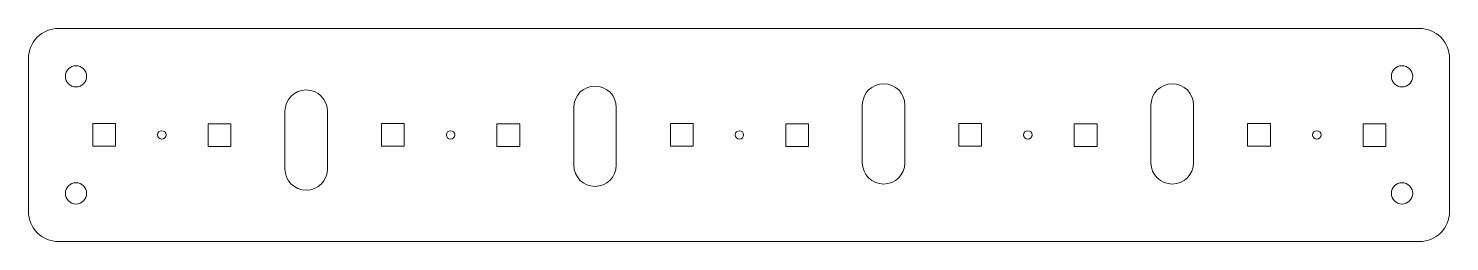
# Model space of a CAD drawing. Header units: inches. Extents: x 5 to 205, y -35 to -5.
import ezdxf

# ---------------------------------------------------------------- set-up
doc = ezdxf.new("R2010")
doc.units = ezdxf.units.IN
doc.header["$MEASUREMENT"] = 0
doc.layers.add('Layer 1', color=7, linetype='Continuous')

# ---------------------------------------------------------------- blocks, each defined once
blk = doc.blocks.new('block 3')
at = {"layer": 'Layer 1', "lineweight": 0}
for points in [[(17.27, -21.3), (14.07, -21.3), (14.07, -18.1), (17.27, -18.1), (17.27, -21.3)], [(30.32, -21.35), (33.52, -21.35), (33.52, -18.15), (30.32, -18.15), (30.32, -21.35)], [(57.91, -21.3), (54.71, -21.3), (54.71, -18.1), (57.91, -18.1), (57.91, -21.3)], [(70.96, -21.35), (74.16, -21.35), (74.16, -18.15), (70.96, -18.15), (70.96, -21.35)], [(98.56, -21.3), (95.36, -21.3), (95.36, -18.1), (98.56, -18.1), (98.56, -21.3)], [(111.61, -21.35), (114.81, -21.35), (114.81, -18.15), (111.61, -18.15), (111.61, -21.35)], [(139.16, -21.3), (135.96, -21.3), (135.96, -18.1), (139.16, -18.1), (139.16, -21.3)], [(152.21, -21.35), (155.41, -21.35), (155.41, -18.15), (152.21, -18.15), (152.21, -21.35)], [(179.8, -21.3), (176.6, -21.3), (176.6, -18.1), (179.8, -18.1), (179.8, -21.3)], [(192.85, -21.35), (196.05, -21.35), (196.05, -18.15), (192.85, -18.15), (192.85, -21.35)]]:
    blk.add_lwpolyline(points, dxfattribs=at)
for points, knots in [([(13.22, -11.48), (13.22, -12.31), (12.55, -12.98), (11.72, -12.98), (10.89, -12.98), (10.22, -12.31), (10.22, -11.48), (10.22, -10.65), (10.89, -9.98), (11.72, -9.98), (12.55, -9.98), (13.22, -10.65), (13.22, -11.48)], [0, 0, 0, 0, 1, 1, 1, 2, 2, 2, 3, 3, 3, 4, 4, 4, 4]), ([(199.83, -11.48), (199.83, -12.31), (199.15, -12.98), (198.33, -12.98), (197.5, -12.98), (196.83, -12.31), (196.83, -11.48), (196.83, -10.65), (197.5, -9.98), (198.33, -9.98), (199.15, -9.98), (199.83, -10.65), (199.83, -11.48)], [0, 0, 0, 0, 1, 1, 1, 2, 2, 2, 3, 3, 3, 4, 4, 4, 4]), ([(44.12, -27.52), (44.12, -27.52), (44.12, -27.52), (44.12, -27.52), (42.47, -27.52), (41.12, -26.17), (41.12, -24.52), (41.12, -24.52), (41.12, -16.4), (41.12, -16.4), (41.12, -14.75), (42.47, -13.4), (44.12, -13.4), (45.77, -13.4), (47.12, -14.75), (47.12, -16.4), (47.12, -16.4), (47.12, -24.52), (47.12, -24.52), (47.12, -26.17), (45.77, -27.52), (44.12, -27.52)], [0, 0, 0, 0, 1, 1, 1, 2, 2, 2, 3, 3, 3, 4, 4, 4, 5, 5, 5, 6, 6, 6, 7, 7, 7, 7]), ([(84.76, -26.97), (84.76, -26.97), (84.76, -26.97), (84.76, -26.97), (83.11, -26.97), (81.76, -25.62), (81.76, -23.97), (81.76, -23.97), (81.76, -15.85), (81.76, -15.85), (81.76, -14.2), (83.11, -12.85), (84.76, -12.85), (86.41, -12.85), (87.76, -14.2), (87.76, -15.85), (87.76, -15.85), (87.76, -23.97), (87.76, -23.97), (87.76, -25.62), (86.41, -26.97), (84.76, -26.97)], [0, 0, 0, 0, 1, 1, 1, 2, 2, 2, 3, 3, 3, 4, 4, 4, 5, 5, 5, 6, 6, 6, 7, 7, 7, 7]), ([(125.38, -26.64), (125.38, -26.64), (125.38, -26.64), (125.38, -26.64), (123.73, -26.64), (122.38, -25.29), (122.38, -23.64), (122.38, -23.64), (122.38, -15.52), (122.38, -15.52), (122.38, -13.87), (123.73, -12.52), (125.38, -12.52), (127.03, -12.52), (128.38, -13.87), (128.38, -15.52), (128.38, -15.52), (128.38, -23.64), (128.38, -23.64), (128.38, -25.29), (127.03, -26.64), (125.38, -26.64)], [0, 0, 0, 0, 1, 1, 1, 2, 2, 2, 3, 3, 3, 4, 4, 4, 5, 5, 5, 6, 6, 6, 7, 7, 7, 7]), ([(166, -26.64), (166, -26.64), (166, -26.64), (166, -26.64), (164.35, -26.64), (163, -25.29), (163, -23.64), (163, -23.64), (163, -15.52), (163, -15.52), (163, -13.87), (164.35, -12.52), (166, -12.52), (167.65, -12.52), (169, -13.87), (169, -15.52), (169, -15.52), (169, -23.64), (169, -23.64), (169, -25.29), (167.65, -26.64), (166, -26.64)], [0, 0, 0, 0, 1, 1, 1, 2, 2, 2, 3, 3, 3, 4, 4, 4, 5, 5, 5, 6, 6, 6, 7, 7, 7, 7]), ([(24.4, -19.73), (24.4, -20.06), (24.13, -20.33), (23.8, -20.33), (23.47, -20.33), (23.2, -20.06), (23.2, -19.73), (23.2, -19.4), (23.47, -19.13), (23.8, -19.13), (24.13, -19.13), (24.4, -19.4), (24.4, -19.73)], [0, 0, 0, 0, 1, 1, 1, 2, 2, 2, 3, 3, 3, 4, 4, 4, 4]), ([(65.04, -19.73), (65.04, -20.06), (64.77, -20.33), (64.44, -20.33), (64.1, -20.33), (63.84, -20.06), (63.84, -19.73), (63.84, -19.4), (64.1, -19.13), (64.44, -19.13), (64.77, -19.13), (65.04, -19.4), (65.04, -19.73)], [0, 0, 0, 0, 1, 1, 1, 2, 2, 2, 3, 3, 3, 4, 4, 4, 4]), ([(105.68, -19.73), (105.68, -20.06), (105.41, -20.33), (105.08, -20.33), (104.75, -20.33), (104.48, -20.06), (104.48, -19.73), (104.48, -19.4), (104.75, -19.13), (105.08, -19.13), (105.41, -19.13), (105.68, -19.4), (105.68, -19.73)], [0, 0, 0, 0, 1, 1, 1, 2, 2, 2, 3, 3, 3, 4, 4, 4, 4]), ([(146.28, -19.73), (146.28, -20.06), (146.01, -20.33), (145.68, -20.33), (145.35, -20.33), (145.08, -20.06), (145.08, -19.73), (145.08, -19.4), (145.35, -19.13), (145.68, -19.13), (146.01, -19.13), (146.28, -19.4), (146.28, -19.73)], [0, 0, 0, 0, 1, 1, 1, 2, 2, 2, 3, 3, 3, 4, 4, 4, 4]), ([(186.93, -19.73), (186.93, -20.06), (186.66, -20.33), (186.33, -20.33), (185.99, -20.33), (185.73, -20.06), (185.73, -19.73), (185.73, -19.4), (185.99, -19.13), (186.33, -19.13), (186.66, -19.13), (186.93, -19.4), (186.93, -19.73)], [0, 0, 0, 0, 1, 1, 1, 2, 2, 2, 3, 3, 3, 4, 4, 4, 4]), ([(13.22, -27.95), (13.22, -28.78), (12.55, -29.45), (11.72, -29.45), (10.89, -29.45), (10.22, -28.78), (10.22, -27.95), (10.22, -27.12), (10.89, -26.45), (11.72, -26.45), (12.55, -26.45), (13.22, -27.12), (13.22, -27.95)], [0, 0, 0, 0, 1, 1, 1, 2, 2, 2, 3, 3, 3, 4, 4, 4, 4]), ([(199.83, -27.95), (199.83, -28.78), (199.15, -29.45), (198.33, -29.45), (197.5, -29.45), (196.83, -28.78), (196.83, -27.95), (196.83, -27.12), (197.5, -26.45), (198.33, -26.45), (199.15, -26.45), (199.83, -27.12), (199.83, -27.95)], [0, 0, 0, 0, 1, 1, 1, 2, 2, 2, 3, 3, 3, 4, 4, 4, 4])]:
    blk.add_open_spline(points, degree=3, knots=knots, dxfattribs=at)
blk = doc.blocks.new('block 2')
at = {"layer": 'Layer 1', "lineweight": 0}
blk.add_open_spline([(200.79, -34.74), (200.79, -34.74), (9.26, -34.74), (9.26, -34.74), (6.93, -34.74), (5.02, -32.83), (5.02, -30.5), (5.02, -30.5), (5.02, -8.97), (5.02, -8.97), (5.02, -6.64), (6.93, -4.74), (9.26, -4.74), (9.26, -4.74), (200.79, -4.74), (200.79, -4.74), (203.12, -4.74), (205.02, -6.64), (205.02, -8.97), (205.02, -8.97), (205.02, -30.5), (205.02, -30.5), (205.02, -32.83), (203.12, -34.74), (200.79, -34.74)], degree=3, knots=[0, 0, 0, 0, 1, 1, 1, 2, 2, 2, 3, 3, 3, 4, 4, 4, 5, 5, 5, 6, 6, 6, 7, 7, 7, 8, 8, 8, 8], dxfattribs=at)
at = {"layer": 'Layer 1'}
blk.add_blockref('block 3', (0, 0), dxfattribs=at)

msp = doc.modelspace()

# ---------------------------------------------------------------- block references
at = {"layer": 'Layer 1'}
msp.add_blockref('block 2', (0, 0), dxfattribs=at)

doc.saveas('drawing.dxf')
